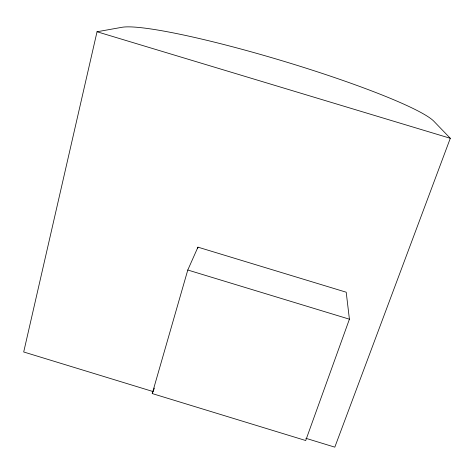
<?xml version="1.0" encoding="UTF-8"?>
<svg xmlns="http://www.w3.org/2000/svg" width="474" height="474" viewBox="0 0 474 474"><rect width="100%" height="100%" fill="white"/><g stroke="black" fill="none" stroke-linecap="round" stroke-linejoin="round"><path stroke-width="0.71" d="M305.825 438.284L334.81 447.154L450.3 138.295L433.929 121.32A166.101 17.597 16.7 0 0 283.292 61.122A166.101 17.597 16.7 0 0 121.984 27.291L97.034 31.758L23.7 351.981L153.096 391.565M152.237 393.568L187.787 270.014L197.948 247.15L346.204 292.209L349.415 319.192L305.706 440.524L152.237 393.568L154.406 388.082M197.534 248.572L197.948 247.15M97.034 31.758L450.3 138.295M187.787 270.014L349.415 319.192"/></g></svg>
